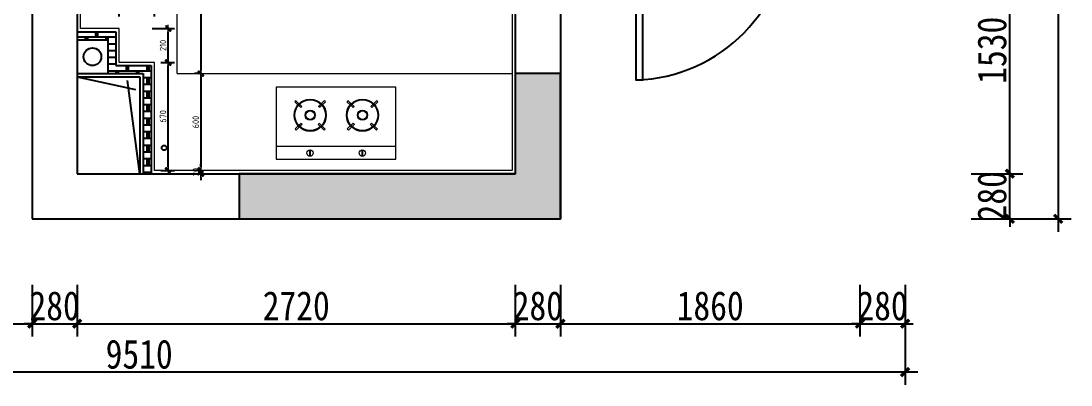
# Model space of a CAD drawing. Header units: millimetres. Extents: x 104198 to 1296755, y -81101 to 81453.
# Drawn here: x 605699 to 612218, y 7150 to 9406 of the extents above; entities that cross this region are included whole.
import ezdxf

# ---------------------------------------------------------------- set-up
doc = ezdxf.new("R2010")
doc.units = ezdxf.units.MM
doc.header["$PDMODE"] = 3
doc.layers.get('Defpoints').update_dxf_attribs({"color": 250})
for name, color, linetype, lineweight in [('01-PL-墙体柱子', 7, 'Continuous', 35), ('P★01 活动家具', 51, 'Continuous', 0), ('P★07 平面完成面', 200, 'Continuous', 0)]:
    doc.layers.add(name, color=color, linetype=linetype, lineweight=lineweight)
for name, color, linetype in [('30-PL-平面文字说明', 1, 'Continuous'), ('P-新砌墙体填充', 8, 'Continuous'), ('墙体', 7, 'Continuous')]:
    doc.layers.add(name, color=color, linetype=linetype)
doc.styles.add('CCD_DIM', font='ARCHS.SHX')
doc.styles.add('新宋体', font='', dxfattribs={"width": 0.85})
doc.styles.get('新宋体').set_extended_font_data('NSimSun')
doc.dimstyles.get("Standard").update_dxf_attribs({"dimtxt": 0.18, "dimasz": 0.18, "dimexe": 0.18, "dimexo": 0.0625, "dimgap": 0.09, "dimtad": 0, "dimtih": 1, "dimtoh": 1, "dimdec": 4, "dimzin": 0, "dimdsep": 46, "dimtxsty": 'Standard', "dimcen": 0.09, "dimadec": 0, "dimazin": 0, "dimtfac": 1, "dimtdec": 4, "dimtofl": 0, "dimtmove": 0, "dimatfit": 3, "dimfxl": 1, "dimtolj": 1, "dimtzin": 0, "dimarcsym": 0})
doc.dimstyles.new('平面外部尺寸', dxfattribs={"dimtxt": 180, "dimasz": 50, "dimexe": 80, "dimexo": 60, "dimgap": 20, "dimtad": 1, "dimdec": 0, "dimtxsty": '新宋体', "dimblk": 'ARCHTICK', "dimcen": 2.5, "dimdle": 80, "dimclrd": 8, "dimclre": 8, "dimclrt": 1, "dimadec": 0, "dimazin": 0, "dimtfac": 1, "dimtdec": 0, "dimtix": 1, "dimtmove": 2, "dimatfit": 3, "dimldrblk": 'DOT', "dimfxl": 1, "dimarcsym": 0})

# ---------------------------------------------------------------- blocks, each defined once
blk = doc.blocks.new('A$C1F4B1202')
at = {"color": 39}
for p, q in [((-219, 320.2), (-256.4, 356.1)), ((-212.3, 327.6), (-249.5, 363.3)), ((-109.1, 328.1), (-71.8, 363.9)), ((-102.2, 320.8), (-64.9, 356.7)), ((105.5, 320.2), (68.1, 356.1)), ((112.3, 327.6), (75.1, 363.3)), ((215.5, 328.1), (252.7, 363.9)), ((222.3, 320.8), (259.6, 356.7)), ((-254.5, 188.3), (-217.3, 224.1)), ((-247.6, 181.1), (-210.2, 217)), ((-73.8, 180.5), (-111.1, 216.5)), ((-66.8, 187.7), (-104, 223.5)), ((70, 188.3), (107.3, 224.1)), ((77, 181.1), (114.3, 217)), ((250.8, 180.5), (213.4, 216.5)), ((257.7, 187.7), (220.5, 223.5)), ((-163.2, 18.7), (-163.2, 58.2)), ((-158.2, 18.8), (-158.2, 58.1)), ((161.3, 18.7), (161.3, 58.2)), ((166.3, 18.8), (166.3, 58.1))]:
    blk.add_line(p, q, dxfattribs=at)
at = {"color": 35}
blk.add_line((371.9, 78.3), (-371.9, 78.3), dxfattribs=at)
at = {"color": 0, "linetype": 'Continuous'}
blk.add_lwpolyline([(-371.9, 0), (371.9, 0), (371.9, 446.5), (-371.9, 446.5)], close=True, dxfattribs=at)
at = {"color": 35}
for centre in [(-160.4, 273.2), (164.2, 273.2)]:
    blk.add_circle(centre, 100, dxfattribs=at)
at = {"color": 39}
for centre, radius in [((-160.4, 273.2), 95), ((164.2, 273.2), 95), ((-160.4, 273.2), 31.3), ((-160.4, 273.2), 26.3), ((164.2, 273.2), 31.3), ((164.2, 273.2), 26.3), ((-161.2, 38.4), 19.8), ((163.3, 38.4), 19.8)]:
    blk.add_circle(centre, radius, dxfattribs=at)
for centre, radius, start, end in [((-160.4, 273.2), 126.7, 134.67564, 139.19964), ((-160.4, 273.2), 75.1, 133.6762, 141.30987), ((-160.4, 273.2), 75.1, 39.30452, 46.93668), ((-160.4, 273.2), 126.7, 41.16386, 45.68755), ((164.2, 273.2), 126.7, 134.67564, 139.19964), ((164.2, 273.2), 75.1, 133.6762, 141.30987), ((164.2, 273.2), 75.1, 39.30452, 46.93668), ((164.2, 273.2), 126.7, 41.16386, 45.68755), ((-160.4, 273.2), 75.1, 220.80073, 228.43289), ((-160.4, 273.2), 75.1, 310.95271, 318.58638), ((164.2, 273.2), 75.1, 220.80073, 228.43289), ((164.2, 273.2), 75.1, 310.95271, 318.58638), ((-160.4, 273.2), 126.7, 222.04986, 226.57356), ((-160.4, 273.2), 126.7, 313.06294, 317.58695), ((164.2, 273.2), 126.7, 222.04986, 226.57356), ((164.2, 273.2), 126.7, 313.06294, 317.58695)]:
    blk.add_arc(centre, radius, start, end, dxfattribs=at)
blk = doc.blocks.new('_ArchTick')
at = {"color": 2, "linetype": 'ByBlock', "const_width": 0.4}
blk.add_lwpolyline([(-0.5, -0.5), (0.5, 0.5)], dxfattribs=at)
blk = doc.blocks.new('*D1055')
at = {"layer": '30-PL-平面文字说明', "color": 8, "lineweight": -2, "transparency": 16777216}
for p, q in [((569666, 7770.1), (569666, 7450.1)), ((573476, 7770.1), (573476, 7450.1)), ((569586, 7530.1), (573556, 7530.1))]:
    blk.add_line(p, q, dxfattribs=at)
at = {"layer": 'Defpoints', "color": 0, "transparency": 16777216}
for p in [(569666, 7830.1), (573476, 7830.1), (573476, 7530.1)]:
    blk.add_point(p, dxfattribs=at)
at = {"layer": '30-PL-平面文字说明', "color": 8, "lineweight": -2, "transparency": 16777216, "xscale": 50, "yscale": 50, "zscale": 50, "rotation": 180}
blk.add_blockref('_ArchTick', (569666, 7530.1), dxfattribs=at)
at = {"layer": '30-PL-平面文字说明', "color": 8, "lineweight": -2, "transparency": 16777216, "xscale": 50, "yscale": 50, "zscale": 50}
blk.add_blockref('_ArchTick', (573476, 7530.1), dxfattribs=at)
at = {"layer": '30-PL-平面文字说明', "color": 1, "transparency": 16777216, "insert": (571571, 7640.1), "char_height": 180, "attachment_point": 5, "style": '新宋体'}
blk.add_mtext('3810', dxfattribs=at)
blk = doc.blocks.new('_Dot')
at = {"color": 2, "linetype": 'ByBlock', "lineweight": -2}
blk.add_line((-0.5, 0), (-1, 0), dxfattribs=at)
at = {"color": 2, "linetype": 'ByBlock', "const_width": 0.5}
blk.add_lwpolyline([(-0.25, 0, 1), (0.25, 0, 1)], format="xyb", close=True, dxfattribs=at)
blk = doc.blocks.new('*D1056')
at = {"layer": '30-PL-平面文字说明', "color": 8, "lineweight": -2, "transparency": 16777216}
for p, q in [((573476, 7770.1), (573476, 7450.1)), ((573756, 7770.1), (573756, 7450.1)), ((573476, 7530.1), (573426, 7530.1)), ((573476, 7530.1), (573756, 7530.1)), ((573756, 7530.1), (573806, 7530.1))]:
    blk.add_line(p, q, dxfattribs=at)
at = {"layer": 'Defpoints', "color": 0, "transparency": 16777216}
for p in [(573476, 7830.1), (573756, 7830.1), (573756, 7530.1)]:
    blk.add_point(p, dxfattribs=at)
at = {"layer": '30-PL-平面文字说明', "color": 8, "lineweight": -2, "transparency": 16777216, "xscale": 50, "yscale": 50, "zscale": 50}
blk.add_blockref('_ArchTick', (573476, 7530.1), dxfattribs=at)
at = {"layer": '30-PL-平面文字说明', "color": 8, "lineweight": -2, "transparency": 16777216, "xscale": 50, "yscale": 50, "zscale": 50, "rotation": 180}
blk.add_blockref('_ArchTick', (573756, 7530.1), dxfattribs=at)
at = {"layer": '30-PL-平面文字说明', "color": 1, "transparency": 16777216, "insert": (573616, 7640.1), "char_height": 180, "attachment_point": 5, "style": '新宋体'}
blk.add_mtext('280', dxfattribs=at)
blk = doc.blocks.new('*D1057')
at = {"layer": '30-PL-平面文字说明', "color": 8, "lineweight": -2, "transparency": 16777216}
for p, q in [((573756, 7770.1), (573756, 7450.1)), ((576476, 7770.1), (576476, 7450.1)), ((573676, 7530.1), (576556, 7530.1))]:
    blk.add_line(p, q, dxfattribs=at)
at = {"layer": 'Defpoints', "color": 0, "transparency": 16777216}
for p in [(573756, 7830.1), (576476, 7830.1), (576476, 7530.1)]:
    blk.add_point(p, dxfattribs=at)
at = {"layer": '30-PL-平面文字说明', "color": 8, "lineweight": -2, "transparency": 16777216, "xscale": 50, "yscale": 50, "zscale": 50, "rotation": 180}
blk.add_blockref('_ArchTick', (573756, 7530.1), dxfattribs=at)
at = {"layer": '30-PL-平面文字说明', "color": 8, "lineweight": -2, "transparency": 16777216, "xscale": 50, "yscale": 50, "zscale": 50}
blk.add_blockref('_ArchTick', (576476, 7530.1), dxfattribs=at)
at = {"layer": '30-PL-平面文字说明', "color": 1, "transparency": 16777216, "insert": (575116, 7640.1), "char_height": 180, "attachment_point": 5, "style": '新宋体'}
blk.add_mtext('2720', dxfattribs=at)
blk = doc.blocks.new('*D1058')
at = {"layer": '30-PL-平面文字说明', "color": 8, "lineweight": -2, "transparency": 16777216}
for p, q in [((576476, 7770.1), (576476, 7450.1)), ((576756, 7770.1), (576756, 7450.1)), ((576476, 7530.1), (576426, 7530.1)), ((576476, 7530.1), (576756, 7530.1)), ((576756, 7530.1), (576806, 7530.1))]:
    blk.add_line(p, q, dxfattribs=at)
at = {"layer": 'Defpoints', "color": 0, "transparency": 16777216}
for p in [(576476, 7830.1), (576756, 7830.1), (576756, 7530.1)]:
    blk.add_point(p, dxfattribs=at)
at = {"layer": '30-PL-平面文字说明', "color": 8, "lineweight": -2, "transparency": 16777216, "xscale": 50, "yscale": 50, "zscale": 50}
blk.add_blockref('_ArchTick', (576476, 7530.1), dxfattribs=at)
at = {"layer": '30-PL-平面文字说明', "color": 8, "lineweight": -2, "transparency": 16777216, "xscale": 50, "yscale": 50, "zscale": 50, "rotation": 180}
blk.add_blockref('_ArchTick', (576756, 7530.1), dxfattribs=at)
at = {"layer": '30-PL-平面文字说明', "color": 1, "transparency": 16777216, "insert": (576616, 7640.1), "char_height": 180, "attachment_point": 5, "style": '新宋体'}
blk.add_mtext('280', dxfattribs=at)
blk = doc.blocks.new('*D1059')
at = {"layer": '30-PL-平面文字说明', "color": 8, "lineweight": -2, "transparency": 16777216}
for p, q in [((576756, 7770.1), (576756, 7450.1)), ((578616, 7770.1), (578616, 7450.1)), ((576676, 7530.1), (578696, 7530.1))]:
    blk.add_line(p, q, dxfattribs=at)
at = {"layer": 'Defpoints', "color": 0, "transparency": 16777216}
for p in [(576756, 7830.1), (578616, 7830.1), (578616, 7530.1)]:
    blk.add_point(p, dxfattribs=at)
at = {"layer": '30-PL-平面文字说明', "color": 8, "lineweight": -2, "transparency": 16777216, "xscale": 50, "yscale": 50, "zscale": 50, "rotation": 180}
blk.add_blockref('_ArchTick', (576756, 7530.1), dxfattribs=at)
at = {"layer": '30-PL-平面文字说明', "color": 8, "lineweight": -2, "transparency": 16777216, "xscale": 50, "yscale": 50, "zscale": 50}
blk.add_blockref('_ArchTick', (578616, 7530.1), dxfattribs=at)
at = {"layer": '30-PL-平面文字说明', "color": 1, "transparency": 16777216, "insert": (577686, 7640.1), "char_height": 180, "attachment_point": 5, "style": '新宋体'}
blk.add_mtext('1860', dxfattribs=at)
blk = doc.blocks.new('*D1060')
at = {"layer": '30-PL-平面文字说明', "color": 8, "lineweight": -2, "transparency": 16777216}
for p, q in [((578616, 7770.1), (578616, 7450.1)), ((578896, 7770.1), (578896, 7450.1)), ((578616, 7530.1), (578566, 7530.1)), ((578616, 7530.1), (578896, 7530.1)), ((578896, 7530.1), (578946, 7530.1))]:
    blk.add_line(p, q, dxfattribs=at)
at = {"layer": 'Defpoints', "color": 0, "transparency": 16777216}
for p in [(578616, 7830.1), (578896, 7830.1), (578896, 7530.1)]:
    blk.add_point(p, dxfattribs=at)
at = {"layer": '30-PL-平面文字说明', "color": 8, "lineweight": -2, "transparency": 16777216, "xscale": 50, "yscale": 50, "zscale": 50}
blk.add_blockref('_ArchTick', (578616, 7530.1), dxfattribs=at)
at = {"layer": '30-PL-平面文字说明', "color": 8, "lineweight": -2, "transparency": 16777216, "xscale": 50, "yscale": 50, "zscale": 50, "rotation": 180}
blk.add_blockref('_ArchTick', (578896, 7530.1), dxfattribs=at)
at = {"layer": '30-PL-平面文字说明', "color": 1, "transparency": 16777216, "insert": (578756, 7640.1), "char_height": 180, "attachment_point": 5, "style": '新宋体'}
blk.add_mtext('280', dxfattribs=at)
blk = doc.blocks.new('*D1061')
at = {"layer": '30-PL-平面文字说明', "color": 8, "lineweight": -2, "transparency": 16777216}
for p, q in [((569386, 7770.1), (569386, 7150.1)), ((578896, 7770.1), (578896, 7150.1)), ((578976, 7230.1), (569306, 7230.1))]:
    blk.add_line(p, q, dxfattribs=at)
at = {"layer": 'Defpoints', "color": 0, "transparency": 16777216}
for p in [(569386, 7830.1), (578896, 7830.1), (569386, 7230.1)]:
    blk.add_point(p, dxfattribs=at)
at = {"layer": '30-PL-平面文字说明', "color": 8, "lineweight": -2, "transparency": 16777216, "xscale": 50, "yscale": 50, "zscale": 50, "rotation": 180}
blk.add_blockref('_ArchTick', (569386, 7230.1), dxfattribs=at)
at = {"layer": '30-PL-平面文字说明', "color": 8, "lineweight": -2, "transparency": 16777216, "xscale": 50, "yscale": 50, "zscale": 50}
blk.add_blockref('_ArchTick', (578896, 7230.1), dxfattribs=at)
at = {"layer": '30-PL-平面文字说明', "color": 1, "transparency": 16777216, "insert": (574141, 7340.1), "char_height": 180, "attachment_point": 5, "style": '新宋体'}
blk.add_mtext('9510', dxfattribs=at)
blk = doc.blocks.new('*D1062')
at = {"layer": '30-PL-平面文字说明', "color": 8, "lineweight": -2, "transparency": 16777216}
for p, q in [((579546, 8460.1), (579546, 8510.1)), ((579306, 8460.1), (579626, 8460.1)), ((579546, 8180.1), (579546, 8460.1)), ((579306, 8180.1), (579626, 8180.1)), ((579546, 8180.1), (579546, 8130.1))]:
    blk.add_line(p, q, dxfattribs=at)
at = {"layer": 'Defpoints', "color": 0, "transparency": 16777216}
for p in [(579246, 8460.1), (579546, 8460.1), (579246, 8180.1)]:
    blk.add_point(p, dxfattribs=at)
at = {"layer": '30-PL-平面文字说明', "color": 8, "lineweight": -2, "transparency": 16777216, "xscale": 50, "yscale": 50, "zscale": 50}
for p, rotation in [((579546, 8460.1), 270), ((579546, 8180.1), 90)]:
    blk.add_blockref('_ArchTick', p, dxfattribs=dict(at, rotation=rotation))
at = {"layer": '30-PL-平面文字说明', "color": 1, "transparency": 16777216, "insert": (579436, 8320.1), "char_height": 180, "attachment_point": 5, "rotation": 90, "style": '新宋体'}
blk.add_mtext('280', dxfattribs=at)
blk = doc.blocks.new('*D1063')
at = {"layer": '30-PL-平面文字说明', "color": 8, "lineweight": -2, "transparency": 16777216}
for p, q in [((579546, 8380.1), (579546, 10070.1)), ((579306, 9990.1), (579626, 9990.1)), ((579306, 8460.1), (579626, 8460.1))]:
    blk.add_line(p, q, dxfattribs=at)
at = {"layer": 'Defpoints', "color": 0, "transparency": 16777216}
for p in [(579246, 9990.1), (579546, 9990.1), (579246, 8460.1)]:
    blk.add_point(p, dxfattribs=at)
at = {"layer": '30-PL-平面文字说明', "color": 8, "lineweight": -2, "transparency": 16777216, "xscale": 50, "yscale": 50, "zscale": 50}
for p, rotation in [((579546, 9990.1), 90), ((579546, 8460.1), 270)]:
    blk.add_blockref('_ArchTick', p, dxfattribs=dict(at, rotation=rotation))
at = {"layer": '30-PL-平面文字说明', "color": 1, "transparency": 16777216, "insert": (579436, 9225.1), "char_height": 180, "attachment_point": 5, "rotation": 90, "style": '新宋体'}
blk.add_mtext('1530', dxfattribs=at)
blk = doc.blocks.new('*D1068')
at = {"layer": '30-PL-平面文字说明', "color": 8, "lineweight": -2, "transparency": 16777216}
for p, q in [((579846, 19090.1), (579846, 8100.1)), ((579306, 19010.1), (579926, 19010.1)), ((579306, 8180.1), (579926, 8180.1))]:
    blk.add_line(p, q, dxfattribs=at)
at = {"layer": 'Defpoints', "color": 0, "transparency": 16777216}
for p in [(579246, 19010.1), (579246, 8180.1), (579846, 8180.1)]:
    blk.add_point(p, dxfattribs=at)
at = {"layer": '30-PL-平面文字说明', "color": 8, "lineweight": -2, "transparency": 16777216, "xscale": 50, "yscale": 50, "zscale": 50}
for p, rotation in [((579846, 19010.1), 90), ((579846, 8180.1), 270)]:
    blk.add_blockref('_ArchTick', p, dxfattribs=dict(at, rotation=rotation))
at = {"layer": '30-PL-平面文字说明', "color": 1, "transparency": 16777216, "insert": (579736, 16825.1), "char_height": 180, "attachment_point": 5, "rotation": 90, "style": '新宋体'}
blk.add_mtext('10830', dxfattribs=at)
blk = doc.blocks.new('WS-cj')
blk.add_hatch(color=2).paths.add_polyline_path([(0.59, 0.82), (-0.82, -0.59), (-0.59, -0.82), (0.82, 0.59)])
at = {"color": 2, "linetype": 'ByBlock', "lineweight": 0}
for p, q in [((-1.1, 0), (0, 0)), ((0, 0), (1.1, 0))]:
    blk.add_line(p, q, dxfattribs=at)
at = {"color": 2}
blk.add_lwpolyline([(0.59, 0.82), (-0.82, -0.59), (-0.59, -0.82), (0.82, 0.59)], close=True, dxfattribs=at)
blk = doc.blocks.new('*D1187')
at = {"color": 44, "lineweight": -2, "transparency": 16777216}
for p, q in [((606815.5, 10120.1), (606855.5, 10120.1)), ((606815.5, 10100.1), (606815.5, 9100.1)), ((606815.5, 9080.1), (606775.5, 9080.1))]:
    blk.add_line(p, q, dxfattribs=at)
at = {"layer": 'Defpoints', "color": 0, "transparency": 16777216}
for p in [(606789.6, 10120.1), (606815.5, 9080.1), (606815.5, 9080.1)]:
    blk.add_point(p, dxfattribs=at)
at = {"color": 44, "lineweight": -2, "transparency": 16777216, "xscale": 20, "yscale": 20, "zscale": 20}
for p, rotation in [((606815.5, 10120.1), 90), ((606815.5, 9080.1), 270)]:
    blk.add_blockref('WS-cj', p, dxfattribs=dict(at, rotation=rotation))
at = {"color": 2, "transparency": 16777216, "insert": (606783.5, 9600.1), "char_height": 40, "attachment_point": 5, "rotation": 90, "style": 'CCD_DIM'}
blk.add_mtext('\\A1;1040', dxfattribs=at)
blk = doc.blocks.new('CCD_Leader_Arrow')
at = {"color": 50, "linetype": 'ByBlock'}
blk.add_line((0, 0), (-1, 0), dxfattribs=at)
for points in [[(-0.86, 0.67), (-0.6, 0.85), (-0.24, 0), (0, 0)], [(-0.86, -0.67), (-0.6, -0.85), (-0.24, 0), (0, 0)]]:
    blk.add_solid(points, dxfattribs=at)
blk = doc.blocks.new('*D1188')
at = {"color": 44, "lineweight": -2, "transparency": 16777216}
for p, q in [((606815.5, 9080.1), (606775.5, 9080.1)), ((606815.5, 9060.1), (606815.5, 8500.1)), ((606815.5, 8480.1), (606775.5, 8480.1))]:
    blk.add_line(p, q, dxfattribs=at)
at = {"layer": 'Defpoints', "color": 0, "transparency": 16777216}
for p in [(606815.5, 9080.1), (606815.5, 8480.1), (606815.5, 8480.1)]:
    blk.add_point(p, dxfattribs=at)
at = {"color": 44, "lineweight": -2, "transparency": 16777216, "xscale": 20, "yscale": 20, "zscale": 20}
for p, rotation in [((606815.5, 9080.1), 90), ((606815.5, 8480.1), 270)]:
    blk.add_blockref('WS-cj', p, dxfattribs=dict(at, rotation=rotation))
at = {"color": 2, "transparency": 16777216, "insert": (606783.5, 8780.1), "char_height": 40, "attachment_point": 5, "rotation": 90, "style": 'CCD_DIM'}
blk.add_mtext('\\A1;600', dxfattribs=at)
blk = doc.blocks.new('*D1189')
at = {"color": 44, "lineweight": -2, "transparency": 16777216}
for p, q in [((606815.5, 8480.1), (606775.5, 8480.1)), ((606815.5, 8500.1), (606815.5, 8520.1)), ((606815.5, 8480.1), (606815.5, 8460.1)), ((606815.5, 8460.1), (606855.5, 8460.1)), ((606815.5, 8440.1), (606815.5, 8420.1))]:
    blk.add_line(p, q, dxfattribs=at)
at = {"layer": 'Defpoints', "color": 0, "transparency": 16777216}
for p in [(606815.5, 8480.1), (606805.7, 8460.1), (606815.5, 8460.1)]:
    blk.add_point(p, dxfattribs=at)
at = {"color": 44, "lineweight": -2, "transparency": 16777216, "xscale": 20, "yscale": 20, "zscale": 20}
for p, rotation in [((606815.5, 8480.1), 270), ((606815.5, 8460.1), 90)]:
    blk.add_blockref('WS-cj', p, dxfattribs=dict(at, rotation=rotation))
at = {"color": 2, "transparency": 16777216, "insert": (606783.5, 8470.1), "char_height": 40, "attachment_point": 5, "rotation": 90, "style": 'CCD_DIM'}
blk.add_mtext('\\A1;20', dxfattribs=at)
blk = doc.blocks.new('*D1190')
at = {"color": 44, "lineweight": -2, "transparency": 16777216}
for p, q in [((606567.7, 9150.1), (606652.7, 9150.1)), ((606612.7, 8500.1), (606612.7, 9130.1)), ((606567.7, 8480.1), (606652.7, 8480.1))]:
    blk.add_line(p, q, dxfattribs=at)
at = {"layer": 'Defpoints', "color": 0, "transparency": 16777216}
for p in [(606527.7, 9150.1), (606612.7, 9150.1), (606527.7, 8480.1)]:
    blk.add_point(p, dxfattribs=at)
at = {"color": 44, "lineweight": -2, "transparency": 16777216, "xscale": 20, "yscale": 20, "zscale": 20}
for p, rotation in [((606612.7, 9150.1), 90), ((606612.7, 8480.1), 270)]:
    blk.add_blockref('WS-cj', p, dxfattribs=dict(at, rotation=rotation))
at = {"color": 2, "transparency": 16777216, "insert": (606580.7, 8815.1), "char_height": 40, "attachment_point": 5, "rotation": 90, "style": 'CCD_DIM'}
blk.add_mtext('\\A1;670', dxfattribs=at)
blk = doc.blocks.new('*D1191')
at = {"color": 44, "lineweight": -2, "transparency": 16777216}
for p, q in [((606512.7, 9360.1), (606652.7, 9360.1)), ((606612.7, 9170.1), (606612.7, 9340.1)), ((606567.7, 9150.1), (606652.7, 9150.1))]:
    blk.add_line(p, q, dxfattribs=at)
at = {"layer": 'Defpoints', "color": 0, "transparency": 16777216}
for p in [(606307.7, 9360.1), (606612.7, 9360.1), (606527.7, 9150.1)]:
    blk.add_point(p, dxfattribs=at)
at = {"color": 44, "lineweight": -2, "transparency": 16777216, "xscale": 20, "yscale": 20, "zscale": 20}
for p, rotation in [((606612.7, 9360.1), 90), ((606612.7, 9150.1), 270)]:
    blk.add_blockref('WS-cj', p, dxfattribs=dict(at, rotation=rotation))
at = {"color": 2, "transparency": 16777216, "insert": (606580.7, 9255.1), "char_height": 40, "attachment_point": 5, "rotation": 90, "style": 'CCD_DIM'}
blk.add_mtext('\\A1;210', dxfattribs=at)
blk = doc.blocks.new('*D1192')
at = {"color": 44, "lineweight": -2, "transparency": 16777216}
for p, q in [((606067.7, 9514.5), (606067.7, 9575.2)), ((606087.7, 9535.2), (606287.7, 9535.2)), ((606307.7, 9435.2), (606307.7, 9575.2))]:
    blk.add_line(p, q, dxfattribs=at)
at = {"layer": 'Defpoints', "color": 0, "transparency": 16777216}
for p in [(606307.7, 9535.2), (606067.7, 9474.5), (606307.7, 9360.1)]:
    blk.add_point(p, dxfattribs=at)
at = {"color": 44, "lineweight": -2, "transparency": 16777216, "xscale": 20, "yscale": 20, "zscale": 20, "rotation": 180}
blk.add_blockref('WS-cj', (606067.7, 9535.2), dxfattribs=at)
at = {"color": 44, "lineweight": -2, "transparency": 16777216, "xscale": 20, "yscale": 20, "zscale": 20}
blk.add_blockref('WS-cj', (606307.7, 9535.2), dxfattribs=at)
at = {"color": 2, "transparency": 16777216, "insert": (606187.7, 9567.2), "char_height": 40, "attachment_point": 5, "style": 'CCD_DIM'}
blk.add_mtext('\\A1;240', dxfattribs=at)
blk = doc.blocks.new('*D1193')
at = {"color": 44, "lineweight": -2, "transparency": 16777216}
for p, q in [((606307.7, 9435.2), (606307.7, 9575.2)), ((606327.7, 9535.2), (606507.7, 9535.2)), ((606527.7, 9435.2), (606527.7, 9575.2))]:
    blk.add_line(p, q, dxfattribs=at)
at = {"layer": 'Defpoints', "color": 0, "transparency": 16777216}
for p in [(606527.7, 9535.2), (606307.7, 9360.1), (606527.7, 9150.1)]:
    blk.add_point(p, dxfattribs=at)
at = {"color": 44, "lineweight": -2, "transparency": 16777216, "xscale": 20, "yscale": 20, "zscale": 20, "rotation": 180}
blk.add_blockref('WS-cj', (606307.7, 9535.2), dxfattribs=at)
at = {"color": 44, "lineweight": -2, "transparency": 16777216, "xscale": 20, "yscale": 20, "zscale": 20}
blk.add_blockref('WS-cj', (606527.7, 9535.2), dxfattribs=at)
at = {"color": 2, "transparency": 16777216, "insert": (606417.7, 9567.2), "char_height": 40, "attachment_point": 5, "style": 'CCD_DIM'}
blk.add_mtext('\\A1;220', dxfattribs=at)
blk = doc.blocks.new('dfgdfgsd')
at = {"layer": '01-PL-墙体柱子', "lineweight": -2, "ltscale": 10}
blk.add_hatch(color=8, dxfattribs=at).paths.add_polyline_path([(576756, 9080.1), (576476, 9080.1), (576476, 8460.1), (574761, 8460.1), (574761, 8180.1), (576756, 8180.1)])
at = {"layer": 'P-新砌墙体填充', "lineweight": -3}
h = blk.add_hatch(dxfattribs=at)
h.set_pattern_fill('BRSTONE', color=256, scale=5, style=0)
h.set_pattern_definition([(0, (471442.176, 25065.998), (9e-15, 41.91), []), (90, (471556.476, 25066), (-63.5, 41.91), [41.91, -41.91]), (90, (471543.776, 25066), (-63.5, 41.91), [41.91, -41.91]), (0, (471556.476, 25072.983), (63.5, 41.91), [-114.3, 12.7]), (0, (471556.476, 25079.968), (63.5, 41.91), [-114.3, 12.7]), (0, (471556.476, 25086.953), (63.5, 41.91), [-114.3, 12.7]), (0, (471556.476, 25093.938), (63.5, 41.91), [-114.3, 12.7]), (0, (471556.476, 25100.923), (63.5, 41.91), [-114.3, 12.7])])
h.paths.add_polyline_path([(573996, 9130.1), (573996, 9340.1), (573756, 9340.1), (573756, 9290.1), (573946, 9290.1), (573946, 9080.1), (574166, 9080.1), (574166, 8460.1), (574216, 8460.1), (574216, 9130.1)])
at = {"color": 5}
for p, q in [((573756, 9340.1), (573996, 9340.1)), ((573996, 9340.1), (573996, 9130.1)), ((573996, 9130.1), (574216, 9130.1)), ((574216, 9130.1), (574216, 8460.1))]:
    blk.add_line(p, q, dxfattribs=at)
at = {"color": 1}
blk.add_lwpolyline([(577266.5, 9990.1), (577266.5, 9040.8), (577226.2, 9040.8), (577226.2, 9990.1)], close=True, dxfattribs=at)
at = {"color": 8, "linetype": 'ByBlock'}
blk.add_arc((577197.2, 10019), 978.6, 271.70158, 359.4855, dxfattribs=at)
at = {"layer": '01-PL-墙体柱子', "color": 8, "lineweight": -2, "ltscale": 10}
blk.add_lwpolyline([(576756, 9080.1), (576476, 9080.1), (576476, 8460.1), (574761, 8460.1), (574761, 8180.1), (576756, 8180.1)], close=True, dxfattribs=at)
at = {"layer": 'P★01 活动家具'}
for q in [(574376, 10120.1), (576456, 9080.1)]:
    blk.add_line((574376, 9080.1), q, dxfattribs=at)
at = {"layer": 'P★07 平面完成面'}
blk.add_lwpolyline([(576456, 10140.1), (576456, 10140.1), (576456, 8480.1), (574236, 8480.1), (574236, 9150.1), (574016, 9150.1), (574016, 9360.1), (573776, 9360.1), (573776, 10120.1), (575676, 10120.1)], dxfattribs=at)
at = {"layer": '墙体', "color": 7}
for p, q in [((576476, 10270.1), (576476, 8460.1)), ((576756, 9990.1), (576756, 8180.1)), ((573476, 9490.1), (573476, 8180.1)), ((573756, 9490.1), (573756, 8460.1)), ((573756, 8460.1), (576476, 8460.1)), ((573476, 8180.1), (576756, 8180.1))]:
    blk.add_line(p, q, dxfattribs=at)
at = {"layer": '墙体', "color": 251}
for p, q in [((573756, 9290.1), (573946, 9290.1)), ((573946, 9290.1), (573946, 9080.1))]:
    blk.add_line(p, q, dxfattribs=at)
at = {"layer": '墙体', "color": 8}
for p, q in [((573756, 9080.1), (574166, 9080.1)), ((574166, 9080.1), (574166, 8460.1)), ((573756, 9060.1), (574146, 9060.1)), ((574146, 9060.1), (574146, 8460.1))]:
    blk.add_line(p, q, dxfattribs=at)
at = {"layer": '墙体', "color": 250}
for p, q in [((573756, 9060.1), (574117.2, 8982.6)), ((574146, 8460.1), (574069.4, 9037.5))]:
    blk.add_line(p, q, dxfattribs=at)
at = {"layer": '墙体', "color": 1}
for centre, radius in [((573851, 9185.1), 55), ((574296, 8620.1), 15)]:
    blk.add_circle(centre, radius, dxfattribs=at)
at = {"layer": 'P★01 活动家具'}
blk.add_blockref('A$C1F4B1202', (575363, 8549.3), dxfattribs=at)
at = {"layer": '30-PL-平面文字说明', "color": 251}
dim = blk.add_linear_dim(base=(579846, 8180.1), p1=(579246, 19010.1), p2=(579246, 8180.1), angle=90, dimstyle='平面外部尺寸', dxfattribs=at)
dim.commit()
dim.dimension.update_dxf_attribs({"geometry": '*D1068', "text_midpoint": (579736, 16825.1), "dimtype": 128})
for base, p1, p2, picture, middle in [((579546, 9990.1), (579246, 8460.1), (579246, 9990.1), '*D1063', (579436, 9225.1)), ((579546, 8460.1), (579246, 8180.1), (579246, 8460.1), '*D1062', (579436, 8320.1))]:
    dim = blk.add_linear_dim(base=base, p1=p1, p2=p2, angle=90, dimstyle='平面外部尺寸', dxfattribs=at)
    dim.commit()
    dim.dimension.update_dxf_attribs({"geometry": picture, "text_midpoint": middle})
for base, p1, p2, picture, middle in [((569386, 7230.1), (578896, 7830.1), (569386, 7830.1), '*D1061', (574141, 7340.1)), ((573476, 7530.1), (569666, 7830.1), (573476, 7830.1), '*D1055', (571571, 7640.1)), ((573756, 7530.1), (573476, 7830.1), (573756, 7830.1), '*D1056', (573616, 7640.1)), ((576476, 7530.1), (573756, 7830.1), (576476, 7830.1), '*D1057', (575116, 7640.1)), ((576756, 7530.1), (576476, 7830.1), (576756, 7830.1), '*D1058', (576616, 7640.1)), ((578616, 7530.1), (576756, 7830.1), (578616, 7830.1), '*D1059', (577686, 7640.1)), ((578896, 7530.1), (578616, 7830.1), (578896, 7830.1), '*D1060', (578756, 7640.1))]:
    dim = blk.add_linear_dim(base=base, p1=p1, p2=p2, dimstyle='平面外部尺寸', dxfattribs=at)
    dim.commit()
    dim.dimension.update_dxf_attribs({"geometry": picture, "text_midpoint": middle})

msp = doc.modelspace()

# ---------------------------------------------------------------- block references
at = {"color": 0}
msp.add_blockref('dfgdfgsd', (32291.7, 0), dxfattribs=at)

# ---------------------------------------------------------------- next in the draw order: dimensions: what is measured, and where the dimension line sits
for base, p1, p2, picture, middle in [((606815.5, 9080.1), (606789.6, 10120.1), (606815.5, 9080.1), '*D1187', (606783.5, 9600.1)), ((606612.7, 9360.1), (606527.7, 9150.1), (606307.7, 9360.1), '*D1191', (606580.7, 9255.1)), ((606612.7, 9150.1), (606527.7, 8480.1), (606527.7, 9150.1), '*D1190', (606580.7, 8815.1)), ((606815.5, 8480.1), (606815.5, 9080.1), (606815.5, 8480.1), '*D1188', (606783.5, 8780.1)), ((606815.5, 8460.1), (606815.5, 8480.1), (606805.7, 8460.1), '*D1189', (606783.5, 8470.1))]:
    dim = msp.add_linear_dim(base=base, p1=p1, p2=p2, angle=90, dimstyle='Standard', override={"dimscale": 20, "dimtxt": 2, "dimasz": 1, "dimexe": 2, "dimexo": 2, "dimgap": 0.6, "dimtad": 1, "dimtih": 0, "dimtoh": 0, "dimdec": 0, "dimrnd": 5, "dimzin": 8, "dimtxsty": 'CCD_DIM', "dimblk": 'WS-cj', "dimcen": 1, "dimclrd": 44, "dimclre": 44, "dimclrt": 2, "dimazin": 2, "dimtix": 1, "dimtofl": 1, "dimtmove": 2, "dimldrblk": 'CCD_Leader_Arrow', "dimfxl": 5, "dimfxlon": 1, "dimtzin": 8}, dxfattribs=at)
    dim.commit()
    dim.dimension.update_dxf_attribs({"geometry": picture, "text_midpoint": middle})
for base, p1, p2, picture, middle in [((606307.7, 9535.2), (606067.7, 9474.5), (606307.7, 9360.1), '*D1192', (606187.7, 9567.2)), ((606527.7, 9535.2), (606307.7, 9360.1), (606527.7, 9150.1), '*D1193', (606417.7, 9567.2))]:
    dim = msp.add_linear_dim(base=base, p1=p1, p2=p2, dimstyle='Standard', override={"dimscale": 20, "dimtxt": 2, "dimasz": 1, "dimexe": 2, "dimexo": 2, "dimgap": 0.6, "dimtad": 1, "dimtih": 0, "dimtoh": 0, "dimdec": 0, "dimrnd": 5, "dimzin": 8, "dimtxsty": 'CCD_DIM', "dimblk": 'WS-cj', "dimcen": 1, "dimclrd": 44, "dimclre": 44, "dimclrt": 2, "dimazin": 2, "dimtix": 1, "dimtofl": 1, "dimtmove": 2, "dimldrblk": 'CCD_Leader_Arrow', "dimfxl": 5, "dimfxlon": 1, "dimtzin": 8}, dxfattribs=at)
    dim.commit()
    dim.dimension.update_dxf_attribs({"geometry": picture, "text_midpoint": middle})

doc.saveas('drawing.dxf')
